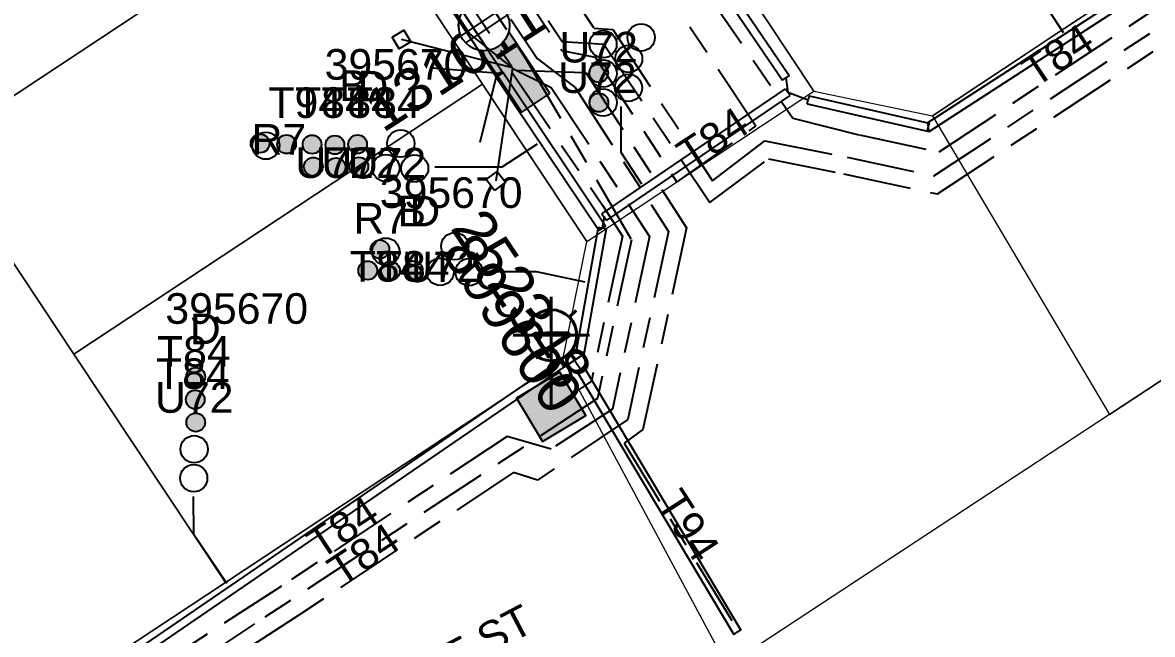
# Model space of a CAD drawing. Header units: metres. Extents: x 302064 to 305578, y 6265466 to 6271990.
# Drawn here: x 302960.8 to 303027.2, y 6270606.3 to 6270642.3 of the extents above; entities that cross this region are included whole.
import ezdxf
from ezdxf.enums import TextEntityAlignment as Align

# ---------------------------------------------------------------- set-up
doc = ezdxf.new("R2010")
doc.units = ezdxf.units.M
doc.linetypes.add('Cable Exist UG', pattern=[8.2, 4, -1.2, 1.8, -1.2])
doc.layers.get('0').update_dxf_attribs({"color": 6})
for name, color, linetype in [('_User Miscellaneous12', 7, 'Continuous'), ('_User_LV_Exist', 7, 'Continuous'), ('Duct_SP_EXT', 7, 'Continuous'), ('Equip_LV_EXT', 7, 'Continuous'), ('Equip_SP_SL_EXT', 7, 'Continuous'), ('Mains_HV_EXT', 1, 'Continuous'), ('Mains_LV_EXT', 5, 'Continuous'), ('Mains_LV_SL_EXT', 4, 'Continuous'), ('Services_SP_EXT', 7, 'Continuous'), ('SupportsUG_SP_LV_EXT', 7, 'Continuous'), ('SupportsUG_SP_LV_SL_EXT', 7, 'Continuous'), ('Trench_SP_EXT', 7, 'Continuous')]:
    doc.layers.add(name, color=color, linetype=linetype)
doc.layers.add('Cadastre Land Parcels_SP_EXT', color=7, linetype='Continuous', lineweight=5)
doc.layers.add('Cadastre Roads_SP_EXT', color=9, linetype='Continuous', lineweight=5)
doc.styles.add('COLUMN_LABEL', font='arial.ttf')
doc.styles.add('iecARIAL', font='arial.ttf', dxfattribs={"height": 2})
doc.styles.add('POLE_LABEL', font='arial.ttf')
doc.styles.get("Standard").update_dxf_attribs({"font": 'arial.ttf'})

# ---------------------------------------------------------------- blocks, each defined once
blk = doc.blocks.new('COLUMN_EXT')
blk.add_hatch(color=256).paths.add_polyline_path([(-1.485, 1.485), (-1.485, -1.485), (1.485, -1.485), (1.485, 1.485)])
blk.add_lwpolyline([(-1.485, -1.485), (1.485, -1.485), (1.485, 1.485), (-1.485, 1.485)], close=True)
for tag, height, style, flags, p in [('ASSET_NUM', 2.5, 'COLUMN_LABEL', 8, (2, 2)), ('STRUCTURE_PLANT_NUMBER', 0.2, 'POLE_LABEL', 9, (1.813, 0.031)), ('STREET_CODE', 0.2, 'COLUMN_LABEL', 9, (1.813, -0.2))]:
    blk.add_attdef(tag, text='', height=height, dxfattribs=dict(style=style, flags=flags)).set_placement(p, align=Align.MIDDLE_LEFT)
at = {"flags": 9}
for tag, p in [('OWNED_BY', (1.813, -0.6)), ('COLUMN_TYPE', (1.813, -0.4)), ('STATE', (1.813, -0.8)), ('USAGE', (1.813, -1)), ('LEGEND', (1.813, -1.2)), ('LOCATION', (1.813, -1.4)), ('STREETNAME', (1.813, -1.6)), ('SUBURB', (1.813, -1.8)), ('NOTES', (1.813, -2))]:
    blk.add_attdef(tag, text='', height=0.2, dxfattribs=at).set_placement(p, align=Align.MIDDLE_LEFT)
at = {"flags": 1}
blk.add_attdef('Z', (1.813, -2.351), '', height=0.2, dxfattribs=at)
blk = doc.blocks.new('PILLAR_EXT')
blk.add_hatch(color=256).paths.add_polyline_path([(-2.475, 0.99), (-2.475, -0.99), (2.475, -0.99), (2.475, 0.99)])
blk.add_lwpolyline([(-2.475, -0.99), (2.475, -0.99), (2.475, 0.99), (-2.475, 0.99)], close=True)
at = {"style": 'iecARIAL', "flags": 8}
blk.add_attdef('ASSET_NUM', (1.5, 3.5), '', height=2.5, dxfattribs=at)
for tag, p, flags in [('OWNED_BY', (0, -0.2), 9), ('STATE', (0, -0.4), 9), ('SUPPORT_TYPE', (0, -0.6), 9), ('USAGE', (0, -0.8), 9), ('LEGEND', (0, -1), 9), ('LOCATION', (0, -1.2), 9), ('NOTES', (0, -1.4), 9), ('STREETNAME', (0, -1.8), 9), ('SUBURB', (0, -2), 1), ('PARENT', (0, -1.6), 9)]:
    blk.add_attdef(tag, p, '', height=0.2, dxfattribs=dict(flags=flags))
blk = doc.blocks.new('DUCT_EXT')
blk.add_circle((0, 0.8), 0.8)
at = {"flags": 1}
blk.add_attdef('Z', (0, 0), '', height=0.2, dxfattribs=at)
at = {"flags": 9}
for tag, p in [('DUCT_CODE', (0, 0)), ('XSECT_TYPE', (0, -0.2)), ('STATE', (0, -0.6)), ('FB_REFERENCE', (0, -0.4)), ('NOTES', (0, -0.8))]:
    blk.add_attdef(tag, text='', height=0.2, dxfattribs=at).set_placement(p, align=Align.MIDDLE_LEFT)
blk = doc.blocks.new('SL_LANTERN_EXT')
at = {"lineweight": 40}
for p, q in [((0, 1.968), (0, 6.468)), ((-1.459, 5.676), (-1.061, 5.278)), ((1.458, 5.676), (1.06, 5.278)), ((-2.25, 4.218), (2.25, 4.218)), ((-1.459, 2.759), (-1.061, 3.157)), ((0, 0), (0, 2.721)), ((1.458, 2.759), (1.06, 3.157))]:
    blk.add_line(p, q, dxfattribs=at)
blk.add_circle((0, 4.218), 1.5, dxfattribs=at)
at = {"style": 'iecARIAL', "flags": 8}
blk.add_attdef('ASSET_NUM', (1.5, 1.5), '', height=2.5, dxfattribs=at)
for tag, p, height, flags in [('CONSTRUCTED_VOLTAGE', (0.981, -0.653), 0.2, 9), ('CONTROL_TYPE', (0.981, -0.853), 0.2, 9), ('LANTERN_PURPOSE', (0.981, -1.053), 0.2, 9), ('LANTERN_TYPE', (0.981, -1.253), 0.2, 9), ('NO_PHASES', (0.981, -1.453), 0.2, 9), ('LNUMBER', (2.181, -3.253), 2.5, 8), ('OPERATING_VOLTAGE', (0.981, -1.653), 0.2, 9), ('ORIENTATION', (0.981, -1.853), 0.2, 9), ('OWNED_BY', (0.981, -2.053), 0.2, 9), ('STATE', (0.981, -2.253), 0.2, 9), ('CEXIST', (0.981, -2.653), 0.2, 9), ('CNEW', (0.981, -2.853), 0.2, 9), ('USAGE', (0.981, -2.453), 0.2, 9), ('CNUMBER', (0.981, -3.053), 0.2, 9), ('CREMOVE', (0.981, -3.253), 0.2, 9), ('CREPLACE', (0.981, -3.453), 0.2, 9), ('LKINGHEIGHT', (0.981, -3.653), 0.2, 9), ('LBRACKET', (0.981, -3.853), 0.2, 9), ('LBRACKETVOCAB', (0.981, -4.053), 0.2, 9), ('LCATEGORY', (0.981, -4.253), 0.2, 9), ('LCHARGE1', (0.981, -4.453), 0.2, 9), ('LCHARGE1PERCENT', (0.981, -4.653), 0.2, 9), ('LCHARGE2', (0.981, -4.853), 0.2, 9), ('LCHARGE2PERCENT', (0.981, -5.053), 0.2, 9), ('LCHARGE3', (0.981, -5.253), 0.2, 9), ('LCHARGE3PERCENT', (0.981, -5.453), 0.2, 9), ('LEXIST', (0.981, -5.653), 0.2, 9), ('LLAMP', (0.981, -5.853), 0.2, 9), ('LLAMPVOCAB', (0.981, -6.053), 0.2, 9), ('LMAST', (0.981, -6.253), 0.2, 9), ('LMASTVOCAB', (0.981, -6.453), 0.2, 9), ('LNEW', (0.981, -6.653), 0.2, 9), ('LANTNUMBER', (0.981, -6.853), 0.2, 9), ('LOUTREACH', (0.981, -7.253), 0.2, 9), ('LOUTREACHVOCAB', (0.981, -7.453), 0.2, 9), ('LRATECODE', (0.981, -7.653), 0.2, 9), ('LREMOVE', (0.981, -7.853), 0.2, 9), ('LREPLACE', (0.981, -8.053), 0.2, 9), ('LTYPE', (0.981, -8.253), 0.2, 9), ('LTYPEVOCAB', (0.981, -8.453), 0.2, 9), ('LEGEND', (0.981, -8.653), 0.2, 9), ('STREETNAME', (0.981, -9.253), 0.2, 9), ('SUBURB', (0.981, -9.453), 0.2, 1), ('LOCATION', (0.981, -8.853), 0.2, 9), ('NOTES', (0.981, -9.053), 0.2, 9)]:
    blk.add_attdef(tag, p, '', height=height, dxfattribs=dict(flags=flags))
blk = doc.blocks.new('CCP_EXT')
at = {"flags": 9}
for tag, p in [('USAGE', (0, -1.2)), ('LEGEND', (0, -1.4)), ('STATE', (0, -1.8)), ('LIFE_SUPPORT', (0, -1.6)), ('NOTES', (0, -2))]:
    blk.add_attdef(tag, text='', height=0.2, dxfattribs=at).set_placement(p, align=Align.MIDDLE_LEFT)
blk.add_wipeout([(0, 0.566), (0.566, 0), (0, -0.566), (-0.566, 0)])
blk.add_lwpolyline([(-0.566, 0), (0, 0.566), (0.566, 0), (0, -0.566), (-0.566, 0)])
at = {"flags": 1}
blk.add_attdef('Z', (0, 0), '', height=0.2, dxfattribs=at)
at = {"flags": 9}
for tag, p in [('CCP_TYPE', (0, 0)), ('OPERATING_VOLTAGE', (0, -0.6)), ('CONSTRUCTED_VOLTAGE', (0, -0.2)), ('NO_PHASES', (0, -0.4)), ('ORIENTATION', (0, -0.8)), ('OWNED_BY', (0, -1))]:
    blk.add_attdef(tag, text='', height=0.2, dxfattribs=at).set_placement(p, align=Align.MIDDLE_LEFT)
blk = doc.blocks.new('LV_UG_LINKS_CLOSED_EXT')
blk.add_wipeout([(-1.056, 1.057), (-1.18, 0.916), (-1.286, 0.761), (-1.371, 0.594), (-1.435, 0.417), (-1.476, 0.234), (-1.493, 0.047), (-1.487, -0.14), (-1.458, -0.326), (-1.406, -0.506), (-1.331, -0.678), (-1.236, -0.839), (-1.121, -0.988), (-0.988, -1.12), (-0.84, -1.235), (-0.679, -1.331), (-0.506, -1.406), (-0.326, -1.458), (-0.141, -1.487), (0.047, -1.493), (0.233, -1.476), (0.416, -1.435), (0.593, -1.371), (0.76, -1.286), (0.915, -1.181), (1.056, -1.057), (1.18, -0.916), (1.286, -0.761), (1.371, -0.594), (1.435, -0.417), (1.476, -0.234), (1.493, -0.047), (1.487, 0.14), (1.458, 0.326), (1.406, 0.506), (1.331, 0.678), (1.236, 0.839), (1.121, 0.988), (0.988, 1.12), (0.84, 1.235), (0.679, 1.331), (0.506, 1.406), (0.326, 1.458), (0.141, 1.487), (-0.047, 1.493), (-0.233, 1.476), (-0.416, 1.435), (-0.593, 1.371), (-0.76, 1.286), (-0.915, 1.181)])
for p, q in [((-0.25, -1.479), (-0.25, 1.479)), ((0.25, -1.479), (0.25, 1.479))]:
    blk.add_line(p, q)
blk.add_circle((0, 0), 1.5)
at = {"flags": 9}
for tag, p in [('ACTUAL_STATUS', (0, 0)), ('OPERATING_VOLTAGE', (0, -0.6)), ('CONSTRUCTED_VOLTAGE', (0, -0.2)), ('NO_PHASES', (0, -0.4)), ('ORIENTATION', (0, -0.8)), ('STATE', (0, -1)), ('SWITCH_TYPE', (0, -1.2)), ('USAGE', (0, -1.4)), ('NOTES', (0, -1.6))]:
    blk.add_attdef(tag, text='', height=0.2, dxfattribs=at).set_placement(p, align=Align.MIDDLE_LEFT)
at = {"flags": 1}
blk.add_attdef('Z', (0, 0), '', height=0.2, dxfattribs=at)
blk = doc.blocks.new('CABLE_LARGE_EXT')
h = blk.add_hatch(color=256)
edge = h.paths.add_edge_path()
edge.add_arc((0, 0.55), 0.55, 0, 360)
blk.add_circle((0, 0.55), 0.55)
at = {"flags": 1}
blk.add_attdef('Z', (0, 0), '', height=0.2, dxfattribs=at)
at = {"flags": 9}
for tag, p in [('COND_CODE', (0, 0)), ('XSECT_SIZE', (0, -0.6)), ('STATE', (0, -0.4)), ('FB_REFERENCE', (0, -0.2)), ('NOTES', (0, -0.8))]:
    blk.add_attdef(tag, text='', height=0.2, dxfattribs=at).set_placement(p, align=Align.MIDDLE_LEFT)

msp = doc.modelspace()

# ---------------------------------------------------------------- linework, layer by layer
at = {"layer": '_User Miscellaneous12'}
for p, q in [((302999.773, 6270648.101), (303005.821, 6270639.195)), ((302999.376, 6270647.831), (303005.424, 6270638.925)), ((303013.953, 6270636.415), (303031.765, 6270647.965)), ((303014.044, 6270635.902), (303032.018, 6270647.557)), ((302988.961, 6270639.437), (302988.76, 6270639.305)), ((302988.961, 6270639.437), (302989.007, 6270639.367)), ((302988.56, 6270639.173), (302988.76, 6270639.305)), ((302988.56, 6270639.173), (302988.605, 6270639.104)), ((302988.605, 6270639.104), (302988.806, 6270639.235)), ((302988.607, 6270639.102), (302988.806, 6270639.235)), ((302989.005, 6270639.369), (302988.806, 6270639.235)), ((302989.007, 6270639.367), (302988.806, 6270639.235)), ((303005.424, 6270638.925), (303005.623, 6270639.06)), ((303005.821, 6270639.195), (303005.623, 6270639.06)), ((302994.81, 6270631.061), (303005.612, 6270638.411)), ((303005.612, 6270638.411), (303005.747, 6270638.213)), ((303005.882, 6270638.014), (303005.747, 6270638.213)), ((302995.08, 6270630.664), (303005.882, 6270638.014)), ((303006.885, 6270637.529), (303006.938, 6270637.763)), ((303006.885, 6270637.529), (303013.945, 6270635.924)), ((303006.992, 6270637.997), (303006.938, 6270637.763)), ((303006.992, 6270637.997), (303014.052, 6270636.392)), ((303013.945, 6270635.924), (303013.999, 6270636.158)), ((303014.052, 6270636.392), (303013.953, 6270636.415)), ((303013.953, 6270636.415), (303013.999, 6270636.158)), ((303014.052, 6270636.392), (303013.999, 6270636.158)), ((303014.044, 6270635.902), (303013.999, 6270636.158)), ((303013.945, 6270635.924), (303014.044, 6270635.902)), ((302994.81, 6270631.061), (302994.945, 6270630.863)), ((302995.08, 6270630.664), (302994.945, 6270630.863)), ((302994.596, 6270630.268), (302993.295, 6270622.988)), ((302995.069, 6270630.184), (302993.768, 6270622.904)), ((302994.596, 6270630.268), (302994.832, 6270630.226)), ((302994.633, 6270630.092), (302994.832, 6270630.226)), ((302995.032, 6270630.359), (302994.832, 6270630.226)), ((302995.069, 6270630.184), (302994.832, 6270630.226)), ((302993.313, 6270623.09), (302992.338, 6270622.453)), ((302993.749, 6270622.802), (302992.601, 6270622.051)), ((302993.295, 6270622.988), (302993.313, 6270623.09)), ((302993.295, 6270622.988), (302993.531, 6270622.946)), ((302993.313, 6270623.09), (302993.531, 6270622.946)), ((302993.768, 6270622.904), (302993.531, 6270622.946)), ((302993.749, 6270622.802), (302993.531, 6270622.946)), ((302993.768, 6270622.904), (302993.749, 6270622.802)), ((302992.334, 6270622.45), (302962.379, 6270601.944)), ((302992.334, 6270622.45), (302992.469, 6270622.252)), ((302992.338, 6270622.453), (302992.469, 6270622.252)), ((302992.601, 6270622.051), (302992.469, 6270622.252)), ((302992.605, 6270622.054), (302992.469, 6270622.252)), ((302992.605, 6270622.054), (302962.65, 6270601.547)), ((302993.361, 6270621.768), (302993.568, 6270621.891)), ((302993.361, 6270621.768), (303002.561, 6270606.33)), ((302993.774, 6270622.014), (302993.568, 6270621.891)), ((302993.774, 6270622.014), (303002.973, 6270606.575)), ((303002.561, 6270606.33), (303002.767, 6270606.452)), ((303002.973, 6270606.575), (303002.767, 6270606.452))]:
    msp.add_line(p, q, dxfattribs=at)
at = {"layer": '_User_LV_Exist', "linetype": 'Cable Exist UG'}
for points in [[(302998.806, 6270647.357), (303000.752, 6270644.384), (303000.752, 6270644.384), (303006.037, 6270636.691), (303009.947, 6270635.706), (303014.64, 6270634.697), (303030.174, 6270644.993), (303033.077, 6270644.51), (303033.077, 6270644.51), (303043.831, 6270651.586), (303043.898, 6270654.022)], [(302989.762, 6270639.517), (302993.865, 6270639.366), (302993.865, 6270639.366), (302999.796, 6270630.229), (302997.227, 6270618.37), (302996.122, 6270617.574), (303002.528, 6270607.025)]]:
    msp.add_lwpolyline(points, dxfattribs=at)
at = {"layer": 'Cadastre Land Parcels_SP_EXT', "linetype": 'Continuous'}
for points in [[(303019.815, 6270640.511), (303021.226, 6270641.445), (303032.404, 6270648.83), (303022.837, 6270663.344), (303000.473, 6270648.539), (303007.28, 6270638.267), (303014.235, 6270636.826), (303019.815, 6270640.511)], [(302955.696, 6270635.008), (302979.704, 6270650.894), (302972.781, 6270661.34), (302943.557, 6270642.004), (302950.48, 6270631.557), (302955.696, 6270635.008)], [(302987.794, 6270638.688), (302979.704, 6270650.894), (302955.696, 6270635.008), (302963.785, 6270622.802), (302987.794, 6270638.688)], [(302992.526, 6270622.484), (302993.928, 6270629.432), (302987.794, 6270638.688), (302963.785, 6270622.802), (302972.684, 6270609.377), (302992.526, 6270622.484)], [(302972.684, 6270609.377), (302963.785, 6270622.802), (302955.696, 6270635.008), (302950.48, 6270631.557), (302945.257, 6270628.1), (302953.358, 6270615.884), (302962.247, 6270602.482), (302972.684, 6270609.377)], [(303116.595, 6270412.234), (303135.986, 6270422.298), (303136.643, 6270422.638), (303157.304, 6270433.362), (303135.056, 6270467.438), (303095.366, 6270528.226), (303061.809, 6270579.622), (303032.542, 6270624.446), (302949.236, 6270569.663), (302976.527, 6270527.475), (303009.802, 6270476.04), (303067.548, 6270386.777), (303116.595, 6270412.234)]]:
    msp.add_lwpolyline(points, close=True, dxfattribs=at)
at = {"layer": 'Cadastre Roads_SP_EXT', "linetype": 'Continuous'}
for points in [[(303032.542, 6270624.447), (303057.92, 6270641.296), (303070.182, 6270649.437), (303060.972, 6270667.704), (303042.83, 6270655.719), (303032.404, 6270648.83), (303021.226, 6270641.445), (303019.815, 6270640.511), (303014.235, 6270636.826), (303024.651, 6270619.258), (303032.542, 6270624.447)], [(303002.18, 6270604.48), (302992.526, 6270622.484), (302972.684, 6270609.377), (302962.247, 6270602.482), (302942.38, 6270589.358), (302949.236, 6270569.663), (303002.18, 6270604.48)]]:
    msp.add_lwpolyline(points, close=True, dxfattribs=at)
at = {"layer": 'Duct_SP_EXT'}
for p, q in [((302999.773, 6270648.101), (303005.821, 6270639.195)), ((302999.376, 6270647.831), (303005.424, 6270638.925)), ((303013.953, 6270636.415), (303031.765, 6270647.965)), ((303014.044, 6270635.902), (303032.018, 6270647.557)), ((302988.961, 6270639.437), (302988.76, 6270639.305)), ((302988.961, 6270639.437), (302989.007, 6270639.367)), ((302988.56, 6270639.173), (302988.76, 6270639.305)), ((302988.56, 6270639.173), (302988.605, 6270639.104)), ((302988.605, 6270639.104), (302988.806, 6270639.235)), ((302988.607, 6270639.102), (302988.806, 6270639.235)), ((302989.005, 6270639.369), (302988.806, 6270639.235)), ((302989.007, 6270639.367), (302988.806, 6270639.235)), ((303005.424, 6270638.925), (303005.623, 6270639.06)), ((303005.821, 6270639.195), (303005.623, 6270639.06)), ((302994.81, 6270631.061), (303005.612, 6270638.411)), ((303005.612, 6270638.411), (303005.747, 6270638.213)), ((303005.882, 6270638.014), (303005.747, 6270638.213)), ((302995.08, 6270630.664), (303005.882, 6270638.014)), ((303006.885, 6270637.529), (303006.938, 6270637.763)), ((303006.885, 6270637.529), (303013.945, 6270635.924)), ((303006.992, 6270637.997), (303006.938, 6270637.763)), ((303006.992, 6270637.997), (303014.052, 6270636.392)), ((303013.945, 6270635.924), (303013.999, 6270636.158)), ((303014.052, 6270636.392), (303013.953, 6270636.415)), ((303013.953, 6270636.415), (303013.999, 6270636.158)), ((303014.052, 6270636.392), (303013.999, 6270636.158)), ((303014.044, 6270635.902), (303013.999, 6270636.158)), ((303013.945, 6270635.924), (303014.044, 6270635.902)), ((302994.81, 6270631.061), (302994.945, 6270630.863)), ((302995.08, 6270630.664), (302994.945, 6270630.863)), ((302994.596, 6270630.268), (302993.295, 6270622.988)), ((302995.069, 6270630.184), (302993.768, 6270622.904)), ((302994.596, 6270630.268), (302994.832, 6270630.226)), ((302994.633, 6270630.092), (302994.832, 6270630.226)), ((302995.032, 6270630.359), (302994.832, 6270630.226)), ((302995.069, 6270630.184), (302994.832, 6270630.226)), ((302993.313, 6270623.09), (302992.338, 6270622.453)), ((302993.749, 6270622.802), (302992.601, 6270622.051)), ((302993.295, 6270622.988), (302993.313, 6270623.09)), ((302993.295, 6270622.988), (302993.531, 6270622.946)), ((302993.313, 6270623.09), (302993.531, 6270622.946)), ((302993.768, 6270622.904), (302993.531, 6270622.946)), ((302993.749, 6270622.802), (302993.531, 6270622.946)), ((302993.768, 6270622.904), (302993.749, 6270622.802)), ((302992.334, 6270622.45), (302962.379, 6270601.944)), ((302992.334, 6270622.45), (302992.469, 6270622.252)), ((302992.338, 6270622.453), (302992.469, 6270622.252)), ((302992.601, 6270622.051), (302992.469, 6270622.252)), ((302992.605, 6270622.054), (302992.469, 6270622.252)), ((302992.605, 6270622.054), (302962.65, 6270601.547)), ((302993.361, 6270621.768), (302993.568, 6270621.891)), ((302993.361, 6270621.768), (303002.561, 6270606.33)), ((302993.774, 6270622.014), (302993.568, 6270621.891)), ((302993.774, 6270622.014), (303002.973, 6270606.575)), ((303002.561, 6270606.33), (303002.767, 6270606.452)), ((303002.973, 6270606.575), (303002.767, 6270606.452))]:
    msp.add_line(p, q, dxfattribs=at)
for points in [[(303020.05, 6270646.929), (303020.042, 6270644.623), (303021.916, 6270641.727)], [(302995.92, 6270637.364), (302995.92, 6270634.688), (302997.151, 6270632.816)], [(302984.994, 6270633.829), (302988.959, 6270633.829), (302991.036, 6270635.184)], [(302988.103, 6270627.672), (302990.948, 6270627.672), (302993.818, 6270627.055)], [(302970.792, 6270614.429), (302970.813, 6270612.24), (302972.776, 6270609.345)]]:
    msp.add_lwpolyline(points, dxfattribs=at)
at = {"layer": 'Mains_LV_EXT', "linetype": 'Cable Exist UG'}
for points in [[(302998.806, 6270647.357), (303000.752, 6270644.384), (303000.752, 6270644.384), (303006.037, 6270636.691), (303009.947, 6270635.706), (303014.64, 6270634.697), (303030.174, 6270644.993), (303033.077, 6270644.51), (303033.077, 6270644.51), (303043.831, 6270651.586), (303043.898, 6270654.022)], [(302989.762, 6270639.517), (302993.865, 6270639.366), (302993.865, 6270639.366), (302999.796, 6270630.229), (302997.227, 6270618.37), (302996.122, 6270617.574), (303002.528, 6270607.025)]]:
    msp.add_lwpolyline(points, dxfattribs=at)
at = {"layer": 'Trench_SP_EXT', "linetype": 'Cable Exist UG'}
for points in [[(302988.787, 6270639.303), (302983.981, 6270639.681)], [(302988.605, 6270639.13), (302987.553, 6270634.901)], [(303005.623, 6270639.06), (303005.747, 6270638.213), (303006.938, 6270637.763)], [(302994.945, 6270630.863), (302994.832, 6270630.226)], [(302993.568, 6270621.891), (302993.061, 6270622.639)]]:
    msp.add_lwpolyline(points, dxfattribs=at)

# ---------------------------------------------------------------- block references
at = {"layer": 'Duct_SP_EXT'}
for name, p, rotation in [('DUCT_EXT', (302996.32, 6270641.433), 270.0556068531813), ('DUCT_EXT', (302994.081, 6270641.029), 270.14402636323), ('DUCT_EXT', (302995.588, 6270640.168), 270.355525768301), ('DUCT_EXT', (302994.085, 6270639.311), 270.14402636323), ('CABLE_LARGE_EXT', (302994.074, 6270639.335), 269.9999999999998), ('DUCT_EXT', (302995.572, 6270638.468), 270.355525768301), ('DUCT_EXT', (302994.09, 6270637.603), 270.14402636323), ('CABLE_LARGE_EXT', (302994.09, 6270637.603), 269.9999999999998), ('CABLE_LARGE_EXT', (302974.73, 6270634.649), 0.1871496504406311), ('DUCT_EXT', (302974.269, 6270635.066), 269.9370966800333), ('CABLE_LARGE_EXT', (302976.283, 6270634.6), 0.2114994223594662), ('CABLE_LARGE_EXT', (302977.783, 6270634.59), 0.2114994223594662), ('CABLE_LARGE_EXT', (302979.122, 6270634.565), 0.2114994223594662), ('CABLE_LARGE_EXT', (302980.46, 6270634.6), 0.2114994223594662), ('CABLE_LARGE_EXT', (302977.855, 6270633.278), 0.2114994223594662), ('CABLE_LARGE_EXT', (302979.193, 6270633.253), 0.2114994223594662), ('CABLE_LARGE_EXT', (302980.532, 6270633.288), 0.2114994223594662), ('DUCT_EXT', (302982.114, 6270632.952), 0.2114994223594662), ('DUCT_EXT', (302983.814, 6270632.932), 0.2114994223594662), ('CABLE_LARGE_EXT', (302981.772, 6270628.423), 0.1871496504406311), ('DUCT_EXT', (302981.311, 6270628.839), 269.9370966800333), ('CABLE_LARGE_EXT', (302981.053, 6270627.18), 0.2114994223594662), ('CABLE_LARGE_EXT', (302982.392, 6270627.156), 0.2114994223594662), ('CABLE_LARGE_EXT', (302983.731, 6270627.19), 0.2114994223594662), ('DUCT_EXT', (302985.313, 6270626.854), 0.2114994223594662), ('DUCT_EXT', (302987.013, 6270626.834), 0.2114994223594662), ('CABLE_LARGE_EXT', (302970.392, 6270621.473), 269.9999999999998), ('CABLE_LARGE_EXT', (302970.362, 6270620.135), 269.9999999999998), ('CABLE_LARGE_EXT', (302970.392, 6270618.796), 269.9999999999998), ('DUCT_EXT', (302970.05, 6270617.215), 269.9999999999998), ('DUCT_EXT', (302970.024, 6270615.515), 269.9999999999998)]:
    msp.add_blockref(name, p, dxfattribs=dict(at, rotation=rotation))
for p in [(302982.997, 6270634.396), (302986.173, 6270628.354)]:
    msp.add_blockref('DUCT_EXT', p, dxfattribs=at)
at = {"layer": 'Equip_SP_SL_EXT'}
ref = msp.add_blockref('SL_LANTERN_EXT', (302991.84, 6270619.705), dxfattribs=at)
ref.add_attrib('ASSET_NUM', '252348', dxfattribs={"layer": '0', "height": 2.5, "rotation": 303.53047, "style": 'iecARIAL'}).set_placement((302993.34, 6270621.205), align=Align.MIDDLE_RIGHT)
at = {"layer": 'SupportsUG_SP_LV_EXT'}
ref = msp.add_blockref('PILLAR_EXT', (302989.553, 6270639.652), dxfattribs=dict(at, rotation=123.682037159246))
ref.add_attrib('ASSET_NUM', '131011', dxfattribs={"layer": '0', "height": 2.5, "rotation": 32.83683, "style": 'iecARIAL'}).set_placement((302991.053, 6270643.152), align=Align.MIDDLE_RIGHT)
at = {"layer": 'SupportsUG_SP_LV_SL_EXT'}
ref = msp.add_blockref('COLUMN_EXT', (302991.84, 6270619.705), dxfattribs=dict(at, rotation=30.90560821257996))
ref.add_attrib('ASSET_NUM', '899600', dxfattribs={"layer": '0', "height": 2.5, "rotation": 303.53047, "style": 'COLUMN_LABEL'}).set_placement((302993.84, 6270620.455), align=Align.TOP_RIGHT)

# ---------------------------------------------------------------- texts
at = {"layer": 'Cadastre Roads_SP_EXT'}
msp.add_text('CRANBOURNE ST', height=1.8, rotation=27.71857, dxfattribs=at).set_placement((302971.644, 6270596.431))
at = {"layer": 'Duct_SP_EXT'}
for s, p in [('U72', (302992.318, 6270639.96)), ('395670', (302978.519, 6270638.948)), ('B', (302979.37, 6270637.702)), ('D', (302980.446, 6270637.669)), ('U72', (302992.245, 6270638.168)), ('T94', (302975.212, 6270636.699)), ('T84', (302976.78, 6270636.703)), ('T84', (302978.32, 6270636.703)), ('T84', (302979.832, 6270636.703)), ('R7', (302974.224, 6270634.537)), ('U72', (302976.792, 6270633.169)), ('U72', (302978.333, 6270633.169)), ('U72', (302979.873, 6270633.14)), ('395670', (302981.763, 6270631.406)), ('B', (302982.805, 6270630.331)), ('D', (302983.497, 6270630.327)), ('R7', (302980.207, 6270629.896)), ('T84', (302979.991, 6270627.072)), ('T84', (302981.531, 6270627.072)), ('U72', (302983.072, 6270627.042)), ('395670', (302969.156, 6270624.593)), ('D', (302970.595, 6270623.395)), ('T84', (302968.667, 6270622.068)), ('T84', (302968.607, 6270620.759)), ('U72', (302968.548, 6270619.361))]:
    msp.add_text(s, height=1.8, dxfattribs=at).set_placement(p)
at = {"layer": 'Mains_LV_EXT'}
for s, rotation, p in [('T84', 33.53331, (303020.293, 6270638.444)), ('T84', 33.32866, (303000.007, 6270633.558)), ('T94', 302.89616, (302997.968, 6270614.076)), ('T84', 33.31594, (302978.26, 6270610.671)), ('T84', 33.4268, (302979.488, 6270609.091))]:
    msp.add_text(s, height=1.8, rotation=rotation, dxfattribs=at).set_placement(p)

# ---------------------------------------------------------------- next in the draw order: block references
at = {"layer": 'Services_SP_EXT'}
for p, rotation in [((302983.036, 6270641.317), 345.6820369831551), ((302988.582, 6270632.996), 81.68203718553167)]:
    msp.add_blockref('CCP_EXT', p, dxfattribs=dict(at, rotation=rotation))

# ---------------------------------------------------------------- next in the draw order: block references
for p, rotation in [((302983.036, 6270641.317), 345.6820369831551), ((302988.582, 6270632.996), 81.68203718553167)]:
    msp.add_blockref('CCP_EXT', p, dxfattribs=dict(at, rotation=rotation))

# ---------------------------------------------------------------- next in the draw order: linework, layer by layer
at = {"layer": '_User Miscellaneous12'}
for p, q in [((302988.607, 6270639.102), (302994.633, 6270630.092)), ((302989.005, 6270639.369), (302995.032, 6270630.359))]:
    msp.add_line(p, q, dxfattribs=at)
at = {"layer": '_User_LV_Exist', "linetype": 'Cable Exist UG'}
msp.add_lwpolyline([(302989.549, 6270639.621), (302991.833, 6270638.487), (302991.833, 6270638.487), (302997.614, 6270629.735), (302995.438, 6270619.577), (302991.836, 6270617.223), (302989.238, 6270617.967), (302989.238, 6270617.967), (302975.977, 6270609.17), (302963.368, 6270600.976)], dxfattribs=at)
at = {"layer": 'Cadastre Roads_SP_EXT', "linetype": 'Continuous'}
msp.add_lwpolyline([(302951.491, 6270693.465), (302958.934, 6270682.234), (302965.858, 6270671.788), (302972.781, 6270661.34), (302979.704, 6270650.894), (302987.794, 6270638.688), (302993.928, 6270629.432), (303007.28, 6270638.267), (303007.28, 6270638.267), (303000.473, 6270648.539), (302993.058, 6270659.729), (302986.134, 6270670.176), (302979.21, 6270680.623), (302972.288, 6270691.069)], dxfattribs=at)
at = {"layer": 'Duct_SP_EXT'}
for p, q in [((302988.607, 6270639.102), (302994.633, 6270630.092)), ((302989.005, 6270639.369), (302995.032, 6270630.359))]:
    msp.add_line(p, q, dxfattribs=at)
at = {"layer": 'Mains_LV_EXT', "linetype": 'Cable Exist UG'}
msp.add_lwpolyline([(302989.549, 6270639.621), (302991.833, 6270638.487), (302991.833, 6270638.487), (302997.614, 6270629.735), (302995.438, 6270619.577), (302991.836, 6270617.223), (302989.238, 6270617.967), (302989.238, 6270617.967), (302975.977, 6270609.17), (302963.368, 6270600.976)], dxfattribs=at)
at = {"layer": 'Mains_LV_SL_EXT', "linetype": 'Cable Exist UG'}
msp.add_lwpolyline([(302989.514, 6270639.381), (302994.843, 6270631.569), (302994.843, 6270631.569), (302996.031, 6270629.754), (302994.194, 6270621.218), (302991.92, 6270619.667)], dxfattribs=at)
at = {"layer": 'Services_SP_EXT'}
msp.add_lwpolyline([(302989.553, 6270639.652), (302988.582, 6270632.996)], dxfattribs=at)

# ---------------------------------------------------------------- next in the draw order: block references
at = {"layer": 'Equip_LV_EXT', "rotation": 123.682037159246}
msp.add_blockref('LV_UG_LINKS_CLOSED_EXT', (302987.89, 6270642.148), dxfattribs=at)

# ---------------------------------------------------------------- next in the draw order: linework, layer by layer
at = {"layer": '_User Miscellaneous12'}
for p, q in [((302974.348, 6270661.464), (302988.961, 6270639.437)), ((302973.948, 6270661.199), (302988.56, 6270639.173))]:
    msp.add_line(p, q, dxfattribs=at)
at = {"layer": '_User_LV_Exist', "linetype": 'Cable Exist UG'}
for points in [[(302965.692, 6270657.409), (302966.859, 6270659.372), (302975.799, 6270665.484), (302975.799, 6270665.484), (302992.463, 6270640.658), (302994.423, 6270640.266), (302994.423, 6270640.266), (302999.226, 6270632.923), (303003.861, 6270636.211), (303003.861, 6270636.211), (302994.586, 6270650.158), (302996.311, 6270651.249), (302998.806, 6270647.357)], [(302965.692, 6270657.409), (302967.557, 6270657.539), (302975.689, 6270662.884), (302975.689, 6270662.884), (302991.014, 6270640.191), (302993.249, 6270638.479), (302993.249, 6270638.479), (302998.733, 6270630.028), (302996.332, 6270618.966), (302991.032, 6270615.403), (302989.61, 6270615.856), (302989.61, 6270615.856), (302977.07, 6270607.495), (302963.573, 6270598.818), (302962.597, 6270596.745), (302962.597, 6270596.745), (302949.019, 6270587.718), (302949.019, 6270587.718), (302946.02, 6270585.761)], [(302965.692, 6270657.409), (302967.874, 6270656.485), (302974.989, 6270661.243), (302974.989, 6270661.243), (302981.473, 6270651.845), (302989.513, 6270639.714)]]:
    msp.add_lwpolyline(points, dxfattribs=at)
at = {"layer": 'Duct_SP_EXT'}
for p, q in [((302974.348, 6270661.464), (302988.961, 6270639.437)), ((302973.948, 6270661.199), (302988.56, 6270639.173))]:
    msp.add_line(p, q, dxfattribs=at)
at = {"layer": 'Mains_HV_EXT', "linetype": 'Cable Exist UG'}
for points in [[(302965.692, 6270657.409), (302965.155, 6270660.538), (302976.837, 6270668.125), (302976.837, 6270668.125), (302985.952, 6270654.706), (302994.336, 6270641.981), (302995.453, 6270641.894), (303001.319, 6270633.001), (303004.397, 6270635.355), (303004.397, 6270635.355), (303009.226, 6270634.39), (303014.329, 6270633.293), (303033.056, 6270645.665)], [(302965.692, 6270657.409), (302976.711, 6270664.665), (302976.711, 6270664.665), (302984.278, 6270653.612), (302992.475, 6270641.203), (302994.932, 6270641.027), (303001.151, 6270631.726), (303001.151, 6270631.726), (303004.606, 6270634.293), (303009.023, 6270633.411), (303014.53, 6270632.227), (303031.67, 6270643.54)], [(302965.692, 6270657.409), (302968.359, 6270655.811), (302976.535, 6270661.135), (302976.535, 6270661.135), (302982.5, 6270652.081), (302990.365, 6270640.137), (302996.55, 6270629.534), (302994.548, 6270620.206), (302994.548, 6270620.206), (302974.401, 6270606.946), (302948.207, 6270589.63), (302948.207, 6270589.63), (302942.925, 6270586.178), (302933.571, 6270588.136), (302926.815, 6270598.285), (302918.216, 6270611.431), (302918.216, 6270611.431), (302911.595, 6270621.243), (302898.622, 6270614.096), (302898.622, 6270614.096), (302902.302, 6270608.26), (302903.6, 6270608.117)]]:
    msp.add_lwpolyline(points, dxfattribs=at)
at = {"layer": 'Mains_LV_EXT', "linetype": 'Cable Exist UG'}
for points in [[(302965.692, 6270657.409), (302966.859, 6270659.372), (302975.799, 6270665.484), (302975.799, 6270665.484), (302992.463, 6270640.658), (302994.423, 6270640.266), (302994.423, 6270640.266), (302999.226, 6270632.923), (303003.861, 6270636.211), (303003.861, 6270636.211), (302994.586, 6270650.158), (302996.311, 6270651.249), (302998.806, 6270647.357)], [(302965.692, 6270657.409), (302967.557, 6270657.539), (302975.689, 6270662.884), (302975.689, 6270662.884), (302991.014, 6270640.191), (302993.249, 6270638.479), (302993.249, 6270638.479), (302998.733, 6270630.028), (302996.332, 6270618.966), (302991.032, 6270615.403), (302989.61, 6270615.856), (302989.61, 6270615.856), (302977.07, 6270607.495), (302963.573, 6270598.818), (302962.597, 6270596.745), (302962.597, 6270596.745), (302949.019, 6270587.718), (302949.019, 6270587.718), (302946.02, 6270585.761)], [(302965.692, 6270657.409), (302967.874, 6270656.485), (302974.989, 6270661.243), (302974.989, 6270661.243), (302981.473, 6270651.845), (302989.513, 6270639.714)]]:
    msp.add_lwpolyline(points, dxfattribs=at)
at = {"layer": 'Services_SP_EXT'}
for points in [[(302989.59, 6270639.601), (302987.036, 6270641.673), (302987.036, 6270641.673), (302980.536, 6270651.412), (302974.803, 6270653.701)], [(302989.553, 6270639.652), (302983.036, 6270641.317)]]:
    msp.add_lwpolyline(points, dxfattribs=at)

doc.saveas('drawing.dxf')
